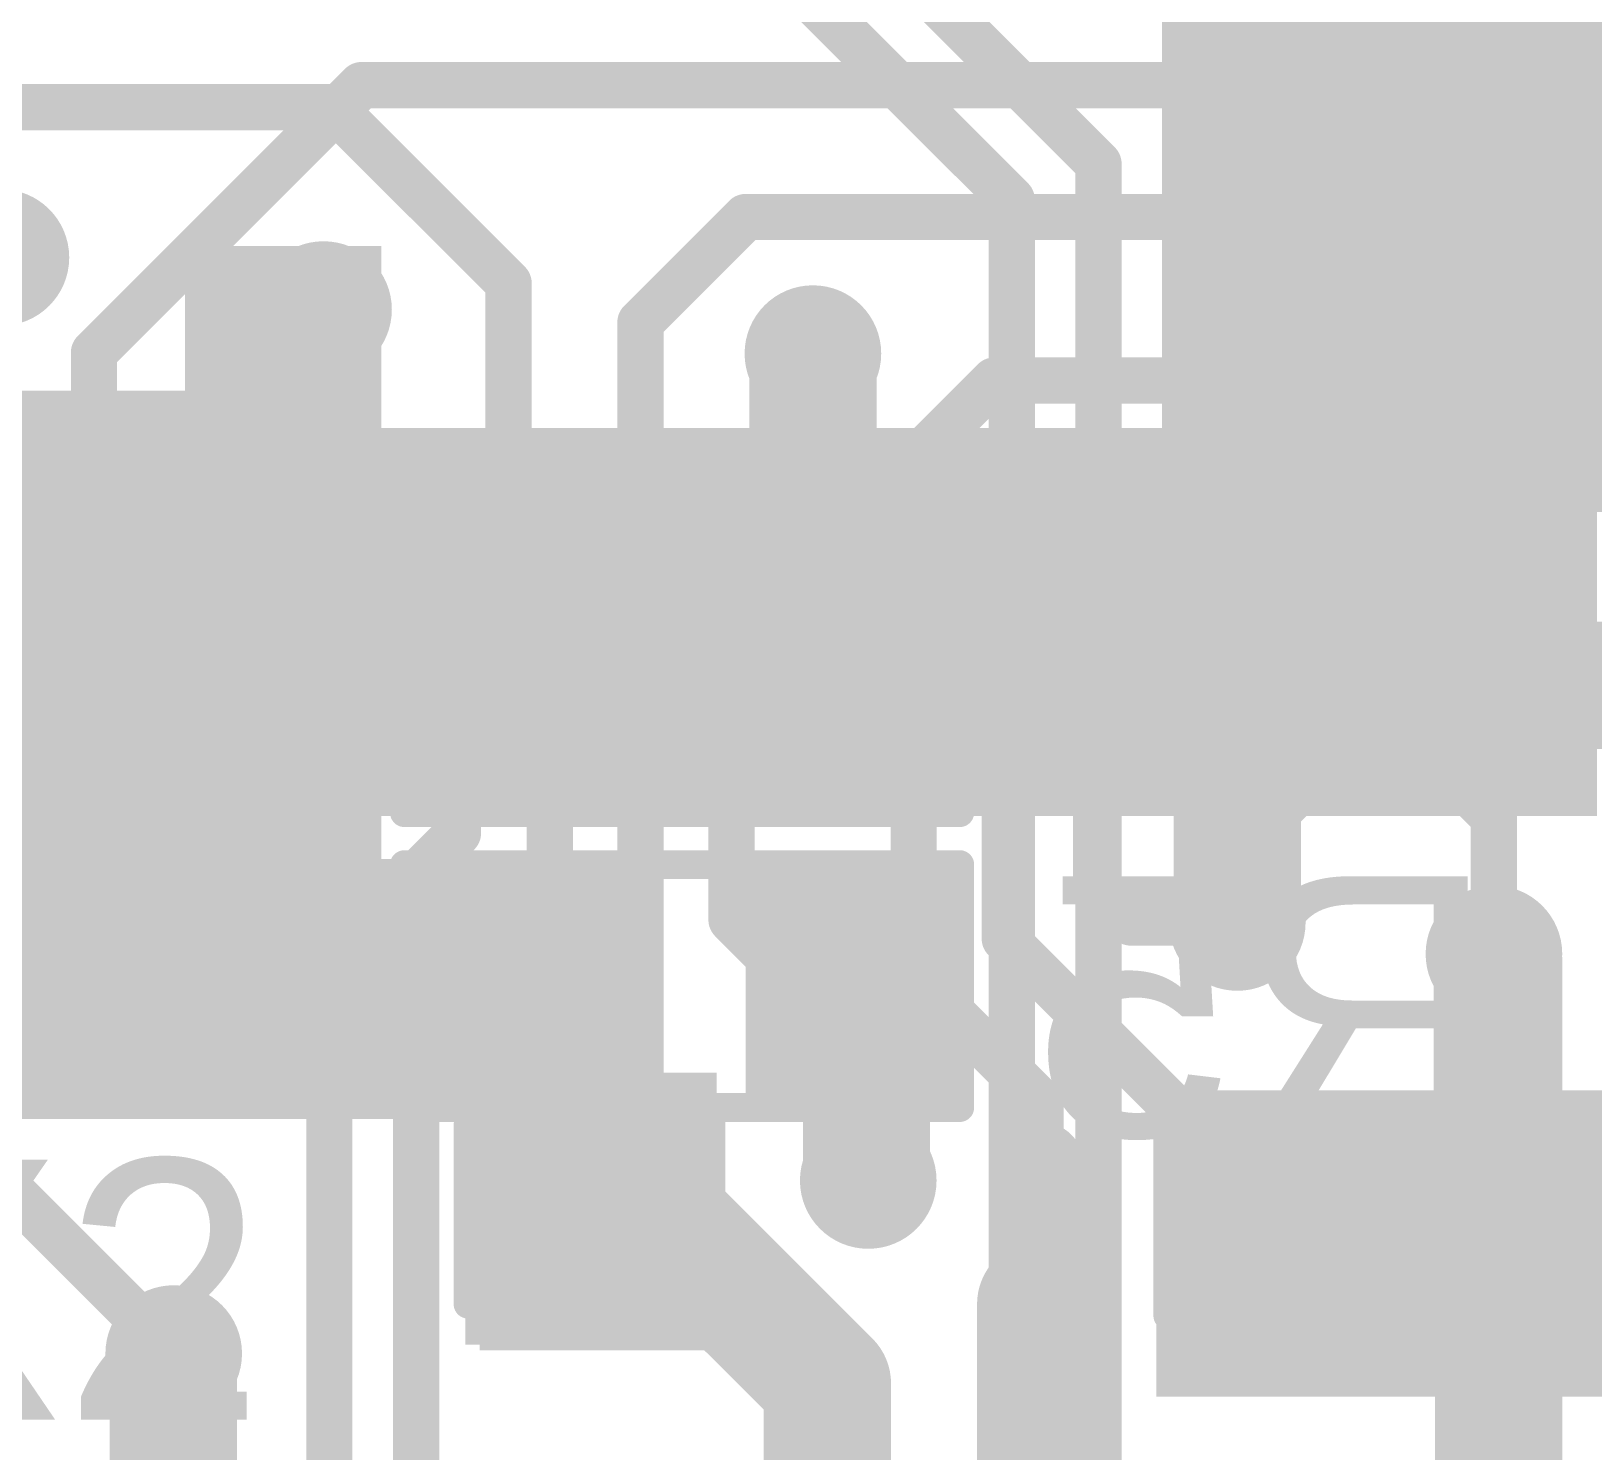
# Model space of a CAD drawing. Header units: millimetres. Extents: x -0.33 to 1.44, y -0.21 to 1.57.
# Drawn here: x 0.7415 to 1.0115, y 0.2396 to 0.4851 of the extents above; entities that cross this region are included whole.
import ezdxf

# ---------------------------------------------------------------- set-up
doc = ezdxf.new("R2010")
doc.units = ezdxf.units.MM
doc.header["$MEASUREMENT"] = 0
for name, color, linetype in [('BottomLayer', 5, 'Continuous'), ('BottomOverlay', 54, 'Continuous'), ('BottomPaste', 16, 'Continuous'), ('BottomSolder', 6, 'Continuous'), ('TopLayer', 1, 'Continuous'), ('TopOverlay', 2, 'Continuous'), ('TopPaste', 8, 'Continuous'), ('TopSolder', 216, 'Continuous'), ('ViaHoleLayer', 16, 'Continuous')]:
    doc.layers.add(name, color=color, linetype=linetype)
doc.styles.add('Arial', font='', dxfattribs={"height": 0.2})
doc.styles.get('Arial').set_extended_font_data('Arial')

# ---------------------------------------------------------------- blocks, each defined once
blk = doc.blocks.new('LAN9255_ZMX019_3')
at = {"layer": 'TopLayer'}
for points in [[(-0.33267715, 0.1692914), (-0.27362205, 0.1692914), (-0.27362205, 0.1614174), (-0.33267715, 0.1614174)], [(-0.33267715, 0.1535434), (-0.27362205, 0.1535434), (-0.27362205, 0.1456694), (-0.33267715, 0.1456694)], [(-0.33267715, 0.1377954), (-0.27362205, 0.1377954), (-0.27362205, 0.1299214), (-0.33267715, 0.1299214)], [(-0.33267715, 0.1220474), (-0.27362205, 0.1220474), (-0.27362205, 0.1141734), (-0.33267715, 0.1141734)], [(-0.33267715, 0.1062993), (-0.27362205, 0.1062993), (-0.27362205, 0.0984253), (-0.33267715, 0.0984253)], [(-0.33267715, 0.0905513), (-0.27362205, 0.0905513), (-0.27362205, 0.0826773), (-0.33267715, 0.0826773)], [(-0.33267715, 0.0748032), (-0.27362205, 0.0748032), (-0.27362205, 0.0669292), (-0.33267715, 0.0669292)], [(-0.33267715, 0.0590552), (-0.27362205, 0.0590552), (-0.27362205, 0.0511812), (-0.33267715, 0.0511812)], [(-0.33267715, 0.0433072), (-0.27362205, 0.0433072), (-0.27362205, 0.0354332), (-0.33267715, 0.0354332)], [(-0.33267715, 0.0275592), (-0.27362205, 0.0275592), (-0.27362205, 0.0196852), (-0.33267715, 0.0196852)], [(-0.33267715, 0.0118111), (-0.27362205, 0.0118111), (-0.27362205, 0.0039371), (-0.33267715, 0.0039371)], [(-0.33267715, -0.0039369), (-0.27362205, -0.0039369), (-0.27362205, -0.0118109), (-0.33267715, -0.0118109)], [(-0.33267715, -0.0196849), (-0.27362205, -0.0196849), (-0.27362205, -0.0275589), (-0.33267715, -0.0275589)], [(-0.33267715, -0.035433), (-0.27362205, -0.035433), (-0.27362205, -0.043307), (-0.33267715, -0.043307)], [(-0.33267715, -0.051181), (-0.27362205, -0.051181), (-0.27362205, -0.059055), (-0.33267715, -0.059055)], [(-0.33267715, -0.066929), (-0.27362205, -0.066929), (-0.27362205, -0.074803), (-0.33267715, -0.074803)], [(-0.33267715, -0.082677), (-0.27362205, -0.082677), (-0.27362205, -0.090551), (-0.33267715, -0.090551)]]:
    blk.add_hatch(color=1, dxfattribs=at).paths.add_polyline_path(points)
at = {"layer": 'TopPaste'}
for points in [[(-0.33267715, 0.1692914), (-0.27362205, 0.1692914), (-0.27362205, 0.1614174), (-0.33267715, 0.1614174)], [(-0.33267715, 0.1535434), (-0.27362205, 0.1535434), (-0.27362205, 0.1456694), (-0.33267715, 0.1456694)], [(-0.33267715, 0.1377954), (-0.27362205, 0.1377954), (-0.27362205, 0.1299214), (-0.33267715, 0.1299214)], [(-0.33267715, 0.1220474), (-0.27362205, 0.1220474), (-0.27362205, 0.1141734), (-0.33267715, 0.1141734)], [(-0.33267715, 0.1062993), (-0.27362205, 0.1062993), (-0.27362205, 0.0984253), (-0.33267715, 0.0984253)], [(-0.33267715, 0.0905513), (-0.27362205, 0.0905513), (-0.27362205, 0.0826773), (-0.33267715, 0.0826773)], [(-0.33267715, 0.0748032), (-0.27362205, 0.0748032), (-0.27362205, 0.0669292), (-0.33267715, 0.0669292)], [(-0.33267715, 0.0590552), (-0.27362205, 0.0590552), (-0.27362205, 0.0511812), (-0.33267715, 0.0511812)], [(-0.33267715, 0.0433072), (-0.27362205, 0.0433072), (-0.27362205, 0.0354332), (-0.33267715, 0.0354332)], [(-0.33267715, 0.0275592), (-0.27362205, 0.0275592), (-0.27362205, 0.0196852), (-0.33267715, 0.0196852)], [(-0.33267715, 0.0118111), (-0.27362205, 0.0118111), (-0.27362205, 0.0039371), (-0.33267715, 0.0039371)], [(-0.33267715, -0.0039369), (-0.27362205, -0.0039369), (-0.27362205, -0.0118109), (-0.33267715, -0.0118109)], [(-0.33267715, -0.0196849), (-0.27362205, -0.0196849), (-0.27362205, -0.0275589), (-0.33267715, -0.0275589)], [(-0.33267715, -0.035433), (-0.27362205, -0.035433), (-0.27362205, -0.043307), (-0.33267715, -0.043307)], [(-0.33267715, -0.051181), (-0.27362205, -0.051181), (-0.27362205, -0.059055), (-0.33267715, -0.059055)], [(-0.33267715, -0.066929), (-0.27362205, -0.066929), (-0.27362205, -0.074803), (-0.33267715, -0.074803)], [(-0.33267715, -0.082677), (-0.27362205, -0.082677), (-0.27362205, -0.090551), (-0.33267715, -0.090551)]]:
    blk.add_hatch(color=8, dxfattribs=at).paths.add_polyline_path(points)
at = {"layer": 'TopSolder'}
for points in [[(-0.33667715, 0.1890395), (-0.26962205, 0.1890395), (-0.26962205, 0.1731655), (-0.33667715, 0.1731655)], [(-0.33667715, 0.1732914), (-0.26962205, 0.1732914), (-0.26962205, 0.1574174), (-0.33667715, 0.1574174)], [(-0.33667715, 0.1575434), (-0.26962205, 0.1575434), (-0.26962205, 0.1416694), (-0.33667715, 0.1416694)], [(-0.33667715, 0.1417954), (-0.26962205, 0.1417954), (-0.26962205, 0.1259214), (-0.33667715, 0.1259214)], [(-0.33667715, 0.1260474), (-0.26962205, 0.1260474), (-0.26962205, 0.1101734), (-0.33667715, 0.1101734)], [(-0.33667715, 0.1102993), (-0.26962205, 0.1102993), (-0.26962205, 0.0944253), (-0.33667715, 0.0944253)], [(-0.33667715, 0.0945513), (-0.26962205, 0.0945513), (-0.26962205, 0.0786773), (-0.33667715, 0.0786773)], [(-0.33667715, 0.0788032), (-0.26962205, 0.0788032), (-0.26962205, 0.0629292), (-0.33667715, 0.0629292)], [(-0.33667715, 0.0630552), (-0.26962205, 0.0630552), (-0.26962205, 0.0471812), (-0.33667715, 0.0471812)], [(-0.33667715, 0.0473072), (-0.26962205, 0.0473072), (-0.26962205, 0.0314332), (-0.33667715, 0.0314332)], [(-0.33667715, 0.0315592), (-0.26962205, 0.0315592), (-0.26962205, 0.0156852), (-0.33667715, 0.0156852)], [(-0.33667715, 0.0158111), (-0.26962205, 0.0158111), (-0.26962205, -6.29e-05), (-0.33667715, -6.29e-05)], [(-0.33667715, 6.31e-05), (-0.26962205, 6.31e-05), (-0.26962205, -0.0158109), (-0.33667715, -0.0158109)], [(-0.33667715, -0.0156849), (-0.26962205, -0.0156849), (-0.26962205, -0.0315589), (-0.33667715, -0.0315589)], [(-0.33667715, -0.031433), (-0.26962205, -0.031433), (-0.26962205, -0.047307), (-0.33667715, -0.047307)], [(-0.33667715, -0.047181), (-0.26962205, -0.047181), (-0.26962205, -0.063055), (-0.33667715, -0.063055)], [(-0.33667715, -0.062929), (-0.26962205, -0.062929), (-0.26962205, -0.078803), (-0.33667715, -0.078803)], [(-0.33667715, -0.078677), (-0.26962205, -0.078677), (-0.26962205, -0.094551), (-0.33667715, -0.094551)]]:
    blk.add_hatch(color=216, dxfattribs=at).paths.add_polyline_path(points)
blk = doc.blocks.new('R__0603_B_38')
at = {"layer": 'BottomLayer'}
for points in [[(-0.045, -0.0175), (-0.045, 0.0175), (-0.015, 0.0175), (-0.015, -0.0175)], [(0.015, -0.0175), (0.015, 0.0175), (0.045, 0.0175), (0.045, -0.0175)]]:
    blk.add_hatch(color=5, dxfattribs=at).paths.add_polyline_path(points)
at = {"layer": 'BottomPaste'}
for points in [[(-0.045, -0.0175), (-0.045, 0.0175), (-0.015, 0.0175), (-0.015, -0.0175)], [(0.015, -0.0175), (0.015, 0.0175), (0.045, 0.0175), (0.045, -0.0175)]]:
    blk.add_hatch(color=16, dxfattribs=at).paths.add_polyline_path(points)
at = {"layer": 'BottomSolder'}
for points in [[(-0.049, -0.0215), (-0.049, 0.0215), (-0.011, 0.0215), (-0.011, -0.0215)], [(0.011, -0.0215), (0.011, 0.0215), (0.049, 0.0215), (0.049, -0.0215)]]:
    blk.add_hatch(color=6, dxfattribs=at).paths.add_polyline_path(points)
at = {"layer": 'BottomOverlay', "const_width": 0.005}
for points in [[(-0.048, -0.021), (-0.048, 0.021)], [(-0.048, 0.021), (0.048, 0.021)], [(0.048, -0.021), (0.048, 0.021)], [(-0.048, -0.021), (0.048, -0.021)]]:
    blk.add_lwpolyline(points, dxfattribs=at)
at = {"layer": 'BottomOverlay', "const_width": 0.0025}
for points in [[(-0.04925, 0.021, 1), (-0.04675, 0.021, 1)], [(-0.04925, 0.021, 1), (-0.04675, 0.021, 1)], [(0.04675, 0.021, 1), (0.04925, 0.021, 1)], [(0.04675, 0.021, 1), (0.04925, 0.021, 1)], [(-0.04925, -0.021, 1), (-0.04675, -0.021, 1)], [(-0.04925, -0.021, 1), (-0.04675, -0.021, 1)], [(0.04675, -0.021, 1), (0.04925, -0.021, 1)], [(0.04675, -0.021, 1), (0.04925, -0.021, 1)]]:
    blk.add_lwpolyline(points, format="xyb", close=True, dxfattribs=at)
blk = doc.blocks.new('R__0603_B_39')
at = {"layer": 'BottomLayer'}
for points in [[(-0.045, -0.0175), (-0.045, 0.0175), (-0.015, 0.0175), (-0.015, -0.0175)], [(0.015, -0.0175), (0.015, 0.0175), (0.045, 0.0175), (0.045, -0.0175)]]:
    blk.add_hatch(color=5, dxfattribs=at).paths.add_polyline_path(points)
at = {"layer": 'BottomPaste'}
for points in [[(-0.045, -0.0175), (-0.045, 0.0175), (-0.015, 0.0175), (-0.015, -0.0175)], [(0.015, -0.0175), (0.015, 0.0175), (0.045, 0.0175), (0.045, -0.0175)]]:
    blk.add_hatch(color=16, dxfattribs=at).paths.add_polyline_path(points)
at = {"layer": 'BottomSolder'}
for points in [[(-0.049, -0.0215), (-0.049, 0.0215), (-0.011, 0.0215), (-0.011, -0.0215)], [(0.011, -0.0215), (0.011, 0.0215), (0.049, 0.0215), (0.049, -0.0215)]]:
    blk.add_hatch(color=6, dxfattribs=at).paths.add_polyline_path(points)
at = {"layer": 'BottomOverlay', "const_width": 0.005}
for points in [[(-0.048, 0.021), (0.048, 0.021)], [(-0.048, -0.021), (-0.048, 0.021)], [(0.048, -0.021), (0.048, 0.021)], [(-0.048, -0.021), (0.048, -0.021)]]:
    blk.add_lwpolyline(points, dxfattribs=at)
at = {"layer": 'BottomOverlay', "const_width": 0.0025}
for points in [[(-0.04925, 0.021, 1), (-0.04675, 0.021, 1)], [(-0.04925, 0.021, 1), (-0.04675, 0.021, 1)], [(0.04675, 0.021, 1), (0.04925, 0.021, 1)], [(0.04675, 0.021, 1), (0.04925, 0.021, 1)], [(-0.04925, -0.021, 1), (-0.04675, -0.021, 1)], [(-0.04925, -0.021, 1), (-0.04675, -0.021, 1)], [(0.04675, -0.021, 1), (0.04925, -0.021, 1)], [(0.04675, -0.021, 1), (0.04925, -0.021, 1)]]:
    blk.add_lwpolyline(points, format="xyb", close=True, dxfattribs=at)
blk = doc.blocks.new('C__0603_64')
at = {"layer": 'TopLayer'}
for points in [[(-0.015, 0.0175), (-0.015, -0.0175), (-0.045, -0.0175), (-0.045, 0.0175)], [(0.045, 0.0175), (0.045, -0.0175), (0.015, -0.0175), (0.015, 0.0175)]]:
    blk.add_hatch(color=1, dxfattribs=at).paths.add_polyline_path(points)
at = {"layer": 'TopPaste'}
for points in [[(-0.015, 0.0175), (-0.015, -0.0175), (-0.045, -0.0175), (-0.045, 0.0175)], [(0.045, 0.0175), (0.045, -0.0175), (0.015, -0.0175), (0.015, 0.0175)]]:
    blk.add_hatch(color=8, dxfattribs=at).paths.add_polyline_path(points)
at = {"layer": 'TopSolder'}
for points in [[(-0.011, 0.0215), (-0.011, -0.0215), (-0.049, -0.0215), (-0.049, 0.0215)], [(0.049, 0.0215), (0.049, -0.0215), (0.011, -0.0215), (0.011, 0.0215)]]:
    blk.add_hatch(color=216, dxfattribs=at).paths.add_polyline_path(points)
at = {"layer": 'TopOverlay', "const_width": 0.005}
for points in [[(-0.049, -0.021), (-0.049, 0.021)], [(-0.018, 0.021), (-0.049, 0.021)], [(0.049, 0.021), (0.018, 0.021)], [(0.049, -0.021), (0.049, 0.021)], [(-0.018, -0.021), (-0.049, -0.021)], [(0.049, -0.021), (0.018, -0.021)]]:
    blk.add_lwpolyline(points, dxfattribs=at)
at = {"layer": 'TopOverlay', "const_width": 0.0025}
for points in [[(-0.05025, 0.021, 1), (-0.04775, 0.021, 1)], [(-0.05025, 0.021, 1), (-0.04775, 0.021, 1)], [(-0.01925, 0.021, 1), (-0.01675, 0.021, 1)], [(0.01675, 0.021, 1), (0.01925, 0.021, 1)], [(0.04775, 0.021, 1), (0.05025, 0.021, 1)], [(0.04775, 0.021, 1), (0.05025, 0.021, 1)], [(-0.05025, -0.021, 1), (-0.04775, -0.021, 1)], [(-0.05025, -0.021, 1), (-0.04775, -0.021, 1)], [(-0.01925, -0.021, 1), (-0.01675, -0.021, 1)], [(0.01675, -0.021, 1), (0.01925, -0.021, 1)], [(0.04775, -0.021, 1), (0.05025, -0.021, 1)], [(0.04775, -0.021, 1), (0.05025, -0.021, 1)]]:
    blk.add_lwpolyline(points, format="xyb", close=True, dxfattribs=at)
blk = doc.blocks.new('C__0603_67')
at = {"layer": 'TopLayer'}
for points in [[(-0.015, 0.0175), (-0.015, -0.0175), (-0.045, -0.0175), (-0.045, 0.0175)], [(0.045, 0.0175), (0.045, -0.0175), (0.015, -0.0175), (0.015, 0.0175)]]:
    blk.add_hatch(color=1, dxfattribs=at).paths.add_polyline_path(points)
at = {"layer": 'TopPaste'}
for points in [[(-0.015, 0.0175), (-0.015, -0.0175), (-0.045, -0.0175), (-0.045, 0.0175)], [(0.045, 0.0175), (0.045, -0.0175), (0.015, -0.0175), (0.015, 0.0175)]]:
    blk.add_hatch(color=8, dxfattribs=at).paths.add_polyline_path(points)
at = {"layer": 'TopSolder'}
for points in [[(-0.011, 0.0215), (-0.011, -0.0215), (-0.049, -0.0215), (-0.049, 0.0215)], [(0.049, 0.0215), (0.049, -0.0215), (0.011, -0.0215), (0.011, 0.0215)]]:
    blk.add_hatch(color=216, dxfattribs=at).paths.add_polyline_path(points)
at = {"layer": 'TopOverlay', "const_width": 0.005}
for points in [[(-0.049, -0.021), (-0.049, 0.021)], [(-0.018, 0.021), (-0.049, 0.021)], [(0.049, 0.021), (0.018, 0.021)], [(0.049, -0.021), (0.049, 0.021)], [(-0.018, -0.021), (-0.049, -0.021)], [(0.049, -0.021), (0.018, -0.021)]]:
    blk.add_lwpolyline(points, dxfattribs=at)
at = {"layer": 'TopOverlay', "const_width": 0.0025}
for points in [[(-0.05025, 0.021, 1), (-0.04775, 0.021, 1)], [(-0.05025, 0.021, 1), (-0.04775, 0.021, 1)], [(-0.01925, 0.021, 1), (-0.01675, 0.021, 1)], [(0.01675, 0.021, 1), (0.01925, 0.021, 1)], [(0.04775, 0.021, 1), (0.05025, 0.021, 1)], [(0.04775, 0.021, 1), (0.05025, 0.021, 1)], [(-0.05025, -0.021, 1), (-0.04775, -0.021, 1)], [(-0.05025, -0.021, 1), (-0.04775, -0.021, 1)], [(-0.01925, -0.021, 1), (-0.01675, -0.021, 1)], [(0.01675, -0.021, 1), (0.01925, -0.021, 1)], [(0.04775, -0.021, 1), (0.05025, -0.021, 1)], [(0.04775, -0.021, 1), (0.05025, -0.021, 1)]]:
    blk.add_lwpolyline(points, format="xyb", close=True, dxfattribs=at)

msp = doc.modelspace()

# ---------------------------------------------------------------- hatches: boundary and pattern name
at = {"layer": 'BottomLayer'}
for points in [[(0.937, 0.402), (1.076, 0.402), (1.076, 0.507), (0.937, 0.507)], [(0.768063, 0.385), (0.802, 0.385), (0.802, 0.448), (0.768063, 0.448)], [(0.693, 0.297), (0.802, 0.297), (0.802, 0.423), (0.693, 0.423)], [(0.854, 0.35), (0.899, 0.35), (0.899, 0.3955432), (0.854, 0.3955432)], [(0.773, 0.297), (0.838942, 0.297), (0.838942, 0.342), (0.773, 0.342)]]:
    msp.add_hatch(color=5, dxfattribs=at).paths.add_polyline_path(points)
h = msp.add_hatch(color=5, dxfattribs=at)
edge = h.paths.add_edge_path()
edge.add_arc((0.949, 0.453), 0.011811, 0, 360)
h = msp.add_hatch(color=5, dxfattribs=at)
edge = h.paths.add_edge_path()
edge.add_arc((0.7362155, 0.446), 0.011811, 0, 360)
h = msp.add_hatch(color=5, dxfattribs=at)
edge = h.paths.add_edge_path()
edge.add_arc((0.792, 0.437), 0.011811, 0, 360)
h = msp.add_hatch(color=5, dxfattribs=at)
edge = h.paths.add_edge_path()
edge.add_arc((0.8766181, 0.4293819), 0.011811, 0, 360)
h = msp.add_hatch(color=5, dxfattribs=at)
edge = h.paths.add_edge_path()
edge.add_arc((0.95, 0.331), 0.011811, 0, 360)
h = msp.add_hatch(color=5, dxfattribs=at)
edge = h.paths.add_edge_path()
edge.add_arc((0.994378, 0.325555), 0.011811, 0, 360)
h = msp.add_hatch(color=5, dxfattribs=at)
edge = h.paths.add_edge_path()
edge.add_arc((0.886189, 0.2863796), 0.011811, 0, 360)
h = msp.add_hatch(color=5, dxfattribs=at)
edge = h.paths.add_edge_path()
edge.add_arc((0.7660945, 0.2564528), 0.011811, 0, 360)
at = {"layer": 'TopLayer'}
h = msp.add_hatch(color=1, dxfattribs=at)
edge = h.paths.add_edge_path()
edge.add_arc((0.949, 0.453), 0.011811, 0, 360)
h = msp.add_hatch(color=1, dxfattribs=at)
edge = h.paths.add_edge_path()
edge.add_arc((0.7362155, 0.446), 0.011811, 0, 360)
h = msp.add_hatch(color=1, dxfattribs=at)
edge = h.paths.add_edge_path()
edge.add_arc((0.792, 0.437), 0.011811, 0, 360)
h = msp.add_hatch(color=1, dxfattribs=at)
edge = h.paths.add_edge_path()
edge.add_arc((0.8766181, 0.4293819), 0.011811, 0, 360)
h = msp.add_hatch(color=1, dxfattribs=at)
edge = h.paths.add_edge_path()
edge.add_arc((0.95, 0.331), 0.011811, 0, 360)
h = msp.add_hatch(color=1, dxfattribs=at)
edge = h.paths.add_edge_path()
edge.add_arc((0.994378, 0.325555), 0.011811, 0, 360)
for points in [[(0.819, 0.257), (0.86, 0.257), (0.86, 0.305), (0.819, 0.305)], [(0.936, 0.249), (1.084, 0.249), (1.084, 0.302), (0.936, 0.302)]]:
    msp.add_hatch(color=1, dxfattribs=at).paths.add_polyline_path(points)
h = msp.add_hatch(color=1, dxfattribs=at)
edge = h.paths.add_edge_path()
edge.add_arc((0.886189, 0.2863796), 0.011811, 0, 360)
h = msp.add_hatch(color=1, dxfattribs=at)
edge = h.paths.add_edge_path()
edge.add_arc((0.7660945, 0.2564528), 0.011811, 0, 360)
at = {"layer": 'ViaHoleLayer'}
h = msp.add_hatch(color=16, dxfattribs=at)
edge = h.paths.add_edge_path()
edge.add_arc((0.949, 0.453), 0.0059055, 0, 360)
h = msp.add_hatch(color=16, dxfattribs=at)
edge = h.paths.add_edge_path()
edge.add_arc((0.7362155, 0.446), 0.0059055, 0, 360)
h = msp.add_hatch(color=16, dxfattribs=at)
edge = h.paths.add_edge_path()
edge.add_arc((0.792, 0.437), 0.0059055, 0, 360)
h = msp.add_hatch(color=16, dxfattribs=at)
edge = h.paths.add_edge_path()
edge.add_arc((0.8766181, 0.4293819), 0.0059055, 0, 360)
h = msp.add_hatch(color=16, dxfattribs=at)
edge = h.paths.add_edge_path()
edge.add_arc((0.95, 0.331), 0.0059055, 0, 360)
h = msp.add_hatch(color=16, dxfattribs=at)
edge = h.paths.add_edge_path()
edge.add_arc((0.994378, 0.325555), 0.0059055, 0, 360)
h = msp.add_hatch(color=16, dxfattribs=at)
edge = h.paths.add_edge_path()
edge.add_arc((0.886189, 0.2863796), 0.0059055, 0, 360)
h = msp.add_hatch(color=16, dxfattribs=at)
edge = h.paths.add_edge_path()
edge.add_arc((0.7660945, 0.2564528), 0.0059055, 0, 360)

# ---------------------------------------------------------------- linework, layer by layer
at = {"layer": 'BottomLayer'}
for points, const_width in [([(0.8752132, 0.513), (0.926, 0.4622132)], 0.008), ([(0.869, 0.498), (0.911, 0.456)], 0.008), ([(0.184, 0.472), (0.7935563, 0.472)], 0.008), ([(0.7935563, 0.472), (0.824, 0.4415563)], 0.008), ([(0.926, -0.0417221), (0.926, 0.4622132)], 0.008), ([(0.911, 0.119941), (0.911, 0.456)], 0.008), ([(0.824, 0.371), (0.824, 0.4415563)], 0.008), ([(0.8766181, 0.3783819), (0.8766181, 0.4293819)], 0.022), ([(0.8766181, 0.4293819), (0.8766962, 0.4293038)], 0.022), ([(0.8766181, 0.3783819), (0.884, 0.371)], 0.022), ([(0.95, 0.353), (0.969, 0.372)], 0.022), ([(0.969, 0.372), (1.083, 0.372)], 0.022), ([(0.95, 0.331), (0.95, 0.353)], 0.022), ([(0.994378, 0.325555), (0.995189, 0.324744)], 0.022), ([(0.995189, 0.111811), (0.995189, 0.324744)], 0.022), ([(0.824, 0.32), (0.828, 0.316)], 0.022), ([(0.884, 0.32), (0.8858787, 0.3181213)], 0.022), ([(0.828, 0.3024099), (0.828, 0.316)], 0.022), ([(0.8858787, 0.2866899), (0.8858787, 0.3181213)], 0.022), ([(0.828, 0.3024099), (0.879133, 0.2512769)], 0.022), ([(0.8858787, 0.2866899), (0.886189, 0.2863796)], 0.022), ([(0.7660472, 0.2564055), (0.7660945, 0.2564528)], 0.022), ([(0.7660472, 0.2020472), (0.7660472, 0.2564055)], 0.022), ([(0.879133, 0.1346772), (0.879133, 0.2512769)], 0.022)]:
    msp.add_lwpolyline(points, dxfattribs=dict(at, const_width=const_width))
for points, const_width in [([(0.7915563, 0.472, 1), (0.7955563, 0.472, 1)], 0.004), ([(0.7915563, 0.472, 1), (0.7955563, 0.472, 1)], 0.004), ([(0.924, 0.4622132, 1), (0.928, 0.4622132, 1)], 0.004), ([(0.924, 0.4622132, 1), (0.928, 0.4622132, 1)], 0.004), ([(0.909, 0.456, 1), (0.913, 0.456, 1)], 0.004), ([(0.909, 0.456, 1), (0.913, 0.456, 1)], 0.004), ([(0.822, 0.4415563, 1), (0.826, 0.4415563, 1)], 0.004), ([(0.822, 0.4415563, 1), (0.826, 0.4415563, 1)], 0.004), ([(0.8711181, 0.4293819, 1), (0.8821181, 0.4293819, 1)], 0.011), ([(0.8711181, 0.4293819, 1), (0.8821181, 0.4293819, 1)], 0.011), ([(0.8711962, 0.4293038, 1), (0.8821962, 0.4293038, 1)], 0.011), ([(0.8711181, 0.3783819, 1), (0.8821181, 0.3783819, 1)], 0.011), ([(0.8711181, 0.3783819, 1), (0.8821181, 0.3783819, 1)], 0.011), ([(0.8785, 0.371, 1), (0.8895, 0.371, 1)], 0.011), ([(0.9635, 0.372, 1), (0.9745, 0.372, 1)], 0.011), ([(0.9635, 0.372, 1), (0.9745, 0.372, 1)], 0.011), ([(0.822, 0.371, 1), (0.826, 0.371, 1)], 0.004), ([(0.9445, 0.353, 1), (0.9555, 0.353, 1)], 0.011), ([(0.9445, 0.353, 1), (0.9555, 0.353, 1)], 0.011), ([(0.9445, 0.331, 1), (0.9555, 0.331, 1)], 0.011), ([(0.988878, 0.325555, 1), (0.999878, 0.325555, 1)], 0.011), ([(0.989689, 0.324744, 1), (1.000689, 0.324744, 1)], 0.011), ([(0.989689, 0.324744, 1), (1.000689, 0.324744, 1)], 0.011), ([(0.8185, 0.32, 1), (0.8295, 0.32, 1)], 0.011), ([(0.8785, 0.32, 1), (0.8895, 0.32, 1)], 0.011), ([(0.8225, 0.316, 1), (0.8335, 0.316, 1)], 0.011), ([(0.8225, 0.316, 1), (0.8335, 0.316, 1)], 0.011), ([(0.8803787, 0.3181213, 1), (0.8913787, 0.3181213, 1)], 0.011), ([(0.8803787, 0.3181213, 1), (0.8913787, 0.3181213, 1)], 0.011), ([(0.8225, 0.3024099, 1), (0.8335, 0.3024099, 1)], 0.011), ([(0.8225, 0.3024099, 1), (0.8335, 0.3024099, 1)], 0.011), ([(0.8803787, 0.2866899, 1), (0.8913787, 0.2866899, 1)], 0.011), ([(0.8803787, 0.2866899, 1), (0.8913787, 0.2866899, 1)], 0.011), ([(0.880689, 0.2863796, 1), (0.891689, 0.2863796, 1)], 0.011), ([(0.7605472, 0.2564055, 1), (0.7715472, 0.2564055, 1)], 0.011), ([(0.7605472, 0.2564055, 1), (0.7715472, 0.2564055, 1)], 0.011), ([(0.7605945, 0.2564528, 1), (0.7715945, 0.2564528, 1)], 0.011), ([(0.873633, 0.2512769, 1), (0.884633, 0.2512769, 1)], 0.011), ([(0.873633, 0.2512769, 1), (0.884633, 0.2512769, 1)], 0.011)]:
    msp.add_lwpolyline(points, format="xyb", close=True, dxfattribs=dict(at, const_width=const_width))
at = {"layer": 'TopLayer'}
for points, const_width in [([(0.9711012, 0.490811), (0.9885354, 0.4733768)], 0.008), ([(0.752315, 0.4295746), (0.7985514, 0.475811)], 0.008), ([(0.7985514, 0.475811), (0.9584485, 0.475811)], 0.008), ([(0.9584485, 0.475811), (0.9639457, 0.4703138)], 0.008), ([(0.9885354, 0.3829685), (0.9885354, 0.4733768)], 0.008), ([(0.9639457, 0.4703138), (0.9639458, 0.4703138)], 0.008), ([(0.9639458, 0.4703138), (0.971811, 0.4624486)], 0.008), ([(0.971811, 0.433811), (0.971811, 0.4624486)], 0.008), ([(0.8468032, 0.4348032), (0.865, 0.453)], 0.008), ([(0.865, 0.453), (0.949, 0.453)], 0.008), ([(0.768063, 0.413063), (0.792, 0.437)], 0.008), ([(0.8468032, 0.3829685), (0.8468032, 0.4348032)], 0.008), ([(0.8766181, 0.4343819), (0.8782362, 0.4327638)], 0.008), ([(0.9627136, 0.4247136), (0.971811, 0.433811)], 0.008), ([(0.8782362, 0.3830315), (0.8782362, 0.4327638)], 0.008), ([(0.752315, 0.3829685), (0.752315, 0.4295746)], 0.008), ([(0.894, 0.4107404), (0.9079732, 0.4247136)], 0.008), ([(0.9079732, 0.4247136), (0.9627136, 0.4247136)], 0.008), ([(0.768063, 0.3829685), (0.768063, 0.413063)], 0.008), ([(0.894, 0.3829685), (0.894, 0.4107404)], 0.008), ([(0.8152441, 0.3829055), (0.8153071, 0.3829685)], 0.008), ([(0.8152441, 0.3464573), (0.8152441, 0.3829055)], 0.008), ([(0.8310551, 0.3829685), (0.8311181, 0.3829055)], 0.008), ([(0.8311181, 0.3411181), (0.8311181, 0.3829055)], 0.008), ([(0.8468032, 0.301), (0.8468032, 0.3829685)], 0.008), ([(0.8625512, 0.3314488), (0.8625512, 0.3829685)], 0.008), ([(0.8782362, 0.3830315), (0.8782992, 0.3829685)], 0.008), ([(0.894, 0.3829685), (0.8940472, 0.3829213)], 0.008), ([(0.8940472, 0.3219528), (0.8940472, 0.3829213)], 0.008), ([(0.9097953, 0.3282047), (0.9097953, 0.3829685)], 0.008), ([(0.9255433, 0.3829685), (0.9256063, 0.3829055)], 0.008), ([(0.9256063, 0.3369712), (0.9256063, 0.3829055)], 0.008), ([(0.9885354, 0.3550366), (0.9885354, 0.3829685)], 0.008), ([(0.9885354, 0.3550366), (0.994378, 0.349194)], 0.008), ([(0.994378, 0.325555), (0.994378, 0.349194)], 0.008), ([(0.793, 0.3242132), (0.8152441, 0.3464573)], 0.008), ([(0.808, 0.318), (0.8311181, 0.3411181)], 0.008), ([(0.9256063, 0.3369712), (0.9315775, 0.331)], 0.008), ([(0.8625512, 0.3314488), (0.886189, 0.307811)], 0.008), ([(0.9315775, 0.331), (0.95, 0.331)], 0.008), ([(0.9097953, 0.3282047), (0.94, 0.298)], 0.008), ([(0.793, 0.17), (0.793, 0.3242132)], 0.008), ([(0.8940472, 0.3219528), (0.916, 0.3)], 0.008), ([(0.808, 0.1637868), (0.808, 0.318)], 0.008), ([(0.886189, 0.2863796), (0.886189, 0.307811)], 0.008), ([(0.8468032, 0.301), (0.8488032, 0.299)], 0.008), ([(0.916, 0.289), (0.916, 0.3)], 0.008), ([(0.8445, 0.281), (0.8445, 0.2896157)], 0.022), ([(0.94, 0.275), (0.94, 0.298)], 0.008), ([(0.916, 0.265), (0.916, 0.289)], 0.015), ([(0.8405, 0.277), (0.8445, 0.281)], 0.022), ([(0.7365669, 0.2859804), (0.7660945, 0.2564528)], 0.008), ([(0.838, 0.277), (0.8405, 0.277)], 0.022), ([(0.9536863, 0.2843137), (0.963, 0.275)], 0.008), ([(0.963, 0.261), (0.963, 0.275)], 0.008), ([(0.916, 0.223), (0.916, 0.265)], 0.022), ([(0.7660945, 0.2), (0.7660945, 0.2564528)], 0.008)]:
    msp.add_lwpolyline(points, dxfattribs=dict(at, const_width=const_width))
for points, const_width in [([(0.7965514, 0.475811, 1), (0.8005514, 0.475811, 1)], 0.004), ([(0.7965514, 0.475811, 1), (0.8005514, 0.475811, 1)], 0.004), ([(0.9564485, 0.475811, 1), (0.9604485, 0.475811, 1)], 0.004), ([(0.9564485, 0.475811, 1), (0.9604485, 0.475811, 1)], 0.004), ([(0.9865354, 0.4733768, 1), (0.9905354, 0.4733768, 1)], 0.004), ([(0.9865354, 0.4733768, 1), (0.9905354, 0.4733768, 1)], 0.004), ([(0.9619457, 0.4703138, 1), (0.9659457, 0.4703138, 1)], 0.004), ([(0.9619457, 0.4703138, 1), (0.9659457, 0.4703138, 1)], 0.004), ([(0.9619458, 0.4703138, 1), (0.9659458, 0.4703138, 1)], 0.004), ([(0.9619458, 0.4703138, 1), (0.9659458, 0.4703138, 1)], 0.004), ([(0.969811, 0.4624486, 1), (0.973811, 0.4624486, 1)], 0.004), ([(0.969811, 0.4624486, 1), (0.973811, 0.4624486, 1)], 0.004), ([(0.863, 0.453, 1), (0.867, 0.453, 1)], 0.004), ([(0.863, 0.453, 1), (0.867, 0.453, 1)], 0.004), ([(0.947, 0.453, 1), (0.951, 0.453, 1)], 0.004), ([(0.79, 0.437, 1), (0.794, 0.437, 1)], 0.004), ([(0.8448032, 0.4348032, 1), (0.8488032, 0.4348032, 1)], 0.004), ([(0.8448032, 0.4348032, 1), (0.8488032, 0.4348032, 1)], 0.004), ([(0.8746181, 0.4343819, 1), (0.8786181, 0.4343819, 1)], 0.004), ([(0.969811, 0.433811, 1), (0.973811, 0.433811, 1)], 0.004), ([(0.969811, 0.433811, 1), (0.973811, 0.433811, 1)], 0.004), ([(0.8762362, 0.4327638, 1), (0.8802362, 0.4327638, 1)], 0.004), ([(0.8762362, 0.4327638, 1), (0.8802362, 0.4327638, 1)], 0.004), ([(0.750315, 0.4295746, 1), (0.754315, 0.4295746, 1)], 0.004), ([(0.750315, 0.4295746, 1), (0.754315, 0.4295746, 1)], 0.004), ([(0.9059732, 0.4247136, 1), (0.9099732, 0.4247136, 1)], 0.004), ([(0.9059732, 0.4247136, 1), (0.9099732, 0.4247136, 1)], 0.004), ([(0.9607136, 0.4247136, 1), (0.9647136, 0.4247136, 1)], 0.004), ([(0.9607136, 0.4247136, 1), (0.9647136, 0.4247136, 1)], 0.004), ([(0.766063, 0.413063, 1), (0.770063, 0.413063, 1)], 0.004), ([(0.766063, 0.413063, 1), (0.770063, 0.413063, 1)], 0.004), ([(0.892, 0.4107404, 1), (0.896, 0.4107404, 1)], 0.004), ([(0.892, 0.4107404, 1), (0.896, 0.4107404, 1)], 0.004), ([(0.750315, 0.3829685, 1), (0.754315, 0.3829685, 1)], 0.004), ([(0.766063, 0.3829685, 1), (0.770063, 0.3829685, 1)], 0.004), ([(0.8132441, 0.3829055, 1), (0.8172441, 0.3829055, 1)], 0.004), ([(0.8132441, 0.3829055, 1), (0.8172441, 0.3829055, 1)], 0.004), ([(0.8133071, 0.3829685, 1), (0.8173071, 0.3829685, 1)], 0.004), ([(0.8290551, 0.3829685, 1), (0.8330551, 0.3829685, 1)], 0.004), ([(0.8291181, 0.3829055, 1), (0.8331181, 0.3829055, 1)], 0.004), ([(0.8291181, 0.3829055, 1), (0.8331181, 0.3829055, 1)], 0.004), ([(0.8448032, 0.3829685, 1), (0.8488032, 0.3829685, 1)], 0.004), ([(0.8448032, 0.3829685, 1), (0.8488032, 0.3829685, 1)], 0.004), ([(0.8605512, 0.3829685, 1), (0.8645512, 0.3829685, 1)], 0.004), ([(0.8762362, 0.3830315, 1), (0.8802362, 0.3830315, 1)], 0.004), ([(0.8762362, 0.3830315, 1), (0.8802362, 0.3830315, 1)], 0.004), ([(0.8762992, 0.3829685, 1), (0.8802992, 0.3829685, 1)], 0.004), ([(0.892, 0.3829685, 1), (0.896, 0.3829685, 1)], 0.004), ([(0.892, 0.3829685, 1), (0.896, 0.3829685, 1)], 0.004), ([(0.8920472, 0.3829213, 1), (0.8960472, 0.3829213, 1)], 0.004), ([(0.8920472, 0.3829213, 1), (0.8960472, 0.3829213, 1)], 0.004), ([(0.9077953, 0.3829685, 1), (0.9117953, 0.3829685, 1)], 0.004), ([(0.9235433, 0.3829685, 1), (0.9275433, 0.3829685, 1)], 0.004), ([(0.9236063, 0.3829055, 1), (0.9276063, 0.3829055, 1)], 0.004), ([(0.9236063, 0.3829055, 1), (0.9276063, 0.3829055, 1)], 0.004), ([(0.9865354, 0.3829685, 1), (0.9905354, 0.3829685, 1)], 0.004), ([(0.9865354, 0.3829685, 1), (0.9905354, 0.3829685, 1)], 0.004), ([(0.9865354, 0.3550366, 1), (0.9905354, 0.3550366, 1)], 0.004), ([(0.9865354, 0.3550366, 1), (0.9905354, 0.3550366, 1)], 0.004), ([(0.992378, 0.349194, 1), (0.996378, 0.349194, 1)], 0.004), ([(0.992378, 0.349194, 1), (0.996378, 0.349194, 1)], 0.004), ([(0.8132441, 0.3464573, 1), (0.8172441, 0.3464573, 1)], 0.004), ([(0.8132441, 0.3464573, 1), (0.8172441, 0.3464573, 1)], 0.004), ([(0.8291181, 0.3411181, 1), (0.8331181, 0.3411181, 1)], 0.004), ([(0.8291181, 0.3411181, 1), (0.8331181, 0.3411181, 1)], 0.004), ([(0.9236063, 0.3369712, 1), (0.9276063, 0.3369712, 1)], 0.004), ([(0.9236063, 0.3369712, 1), (0.9276063, 0.3369712, 1)], 0.004), ([(0.8605512, 0.3314488, 1), (0.8645512, 0.3314488, 1)], 0.004), ([(0.8605512, 0.3314488, 1), (0.8645512, 0.3314488, 1)], 0.004), ([(0.9295775, 0.331, 1), (0.9335775, 0.331, 1)], 0.004), ([(0.9295775, 0.331, 1), (0.9335775, 0.331, 1)], 0.004), ([(0.948, 0.331, 1), (0.952, 0.331, 1)], 0.004), ([(0.9077953, 0.3282047, 1), (0.9117953, 0.3282047, 1)], 0.004), ([(0.9077953, 0.3282047, 1), (0.9117953, 0.3282047, 1)], 0.004), ([(0.992378, 0.325555, 1), (0.996378, 0.325555, 1)], 0.004), ([(0.791, 0.3242132, 1), (0.795, 0.3242132, 1)], 0.004), ([(0.791, 0.3242132, 1), (0.795, 0.3242132, 1)], 0.004), ([(0.8920472, 0.3219528, 1), (0.8960472, 0.3219528, 1)], 0.004), ([(0.8920472, 0.3219528, 1), (0.8960472, 0.3219528, 1)], 0.004), ([(0.806, 0.318, 1), (0.81, 0.318, 1)], 0.004), ([(0.806, 0.318, 1), (0.81, 0.318, 1)], 0.004), ([(0.884189, 0.307811, 1), (0.888189, 0.307811, 1)], 0.004), ([(0.884189, 0.307811, 1), (0.888189, 0.307811, 1)], 0.004), ([(0.8448032, 0.301, 1), (0.8488032, 0.301, 1)], 0.004), ([(0.8448032, 0.301, 1), (0.8488032, 0.301, 1)], 0.004), ([(0.8468032, 0.299, 1), (0.8508032, 0.299, 1)], 0.004), ([(0.914, 0.3, 1), (0.918, 0.3, 1)], 0.004), ([(0.914, 0.3, 1), (0.918, 0.3, 1)], 0.004), ([(0.839, 0.2896157, 1), (0.85, 0.2896157, 1)], 0.011), ([(0.938, 0.298, 1), (0.942, 0.298, 1)], 0.004), ([(0.938, 0.298, 1), (0.942, 0.298, 1)], 0.004), ([(0.91225, 0.289, 1), (0.91975, 0.289, 1)], 0.0075), ([(0.839, 0.281, 1), (0.85, 0.281, 1)], 0.011), ([(0.839, 0.281, 1), (0.85, 0.281, 1)], 0.011), ([(0.914, 0.289, 1), (0.918, 0.289, 1)], 0.004), ([(0.884189, 0.2863796, 1), (0.888189, 0.2863796, 1)], 0.004), ([(0.8325, 0.277, 1), (0.8435, 0.277, 1)], 0.011), ([(0.835, 0.277, 1), (0.846, 0.277, 1)], 0.011), ([(0.835, 0.277, 1), (0.846, 0.277, 1)], 0.011), ([(0.9516863, 0.2843137, 1), (0.9556863, 0.2843137, 1)], 0.004), ([(0.938, 0.275, 1), (0.942, 0.275, 1)], 0.004), ([(0.961, 0.275, 1), (0.965, 0.275, 1)], 0.004), ([(0.961, 0.275, 1), (0.965, 0.275, 1)], 0.004), ([(0.9105, 0.265, 1), (0.9215, 0.265, 1)], 0.011), ([(0.91225, 0.265, 1), (0.91975, 0.265, 1)], 0.0075), ([(0.961, 0.261, 1), (0.965, 0.261, 1)], 0.004), ([(0.7640945, 0.2564528, 1), (0.7680945, 0.2564528, 1)], 0.004), ([(0.7640945, 0.2564528, 1), (0.7680945, 0.2564528, 1)], 0.004)]:
    msp.add_lwpolyline(points, format="xyb", close=True, dxfattribs=dict(at, const_width=const_width))

# ---------------------------------------------------------------- block references
for name, p, rotation in [('LAN9255_ZMX019_3', (0.9176694, 0.6861181), 90), ('C__0603_64', (0.838, 0.247), 270), ('C__0603_67', (0.959, 0.245), 270)]:
    msp.add_blockref(name, p, dxfattribs=dict(rotation=rotation))
for name, p in [('R__0603_B_38', (0.854, 0.371)), ('R__0603_B_39', (0.854, 0.32))]:
    msp.add_blockref(name, p)

# ---------------------------------------------------------------- texts
at = {"layer": 'BottomOverlay', "style": 'Arial', "text_generation_flag": 2}
for s, p in [('R6', (0.995, 0.352)), ('R5', (0.995, 0.294))]:
    msp.add_text(s, height=0.045, dxfattribs=at).set_placement(p)
at = {"layer": 'TopOverlay', "style": 'Arial'}
msp.add_text('X2', height=0.045, dxfattribs=at).set_placement((0.705, 0.245))

doc.saveas('drawing.dxf')
